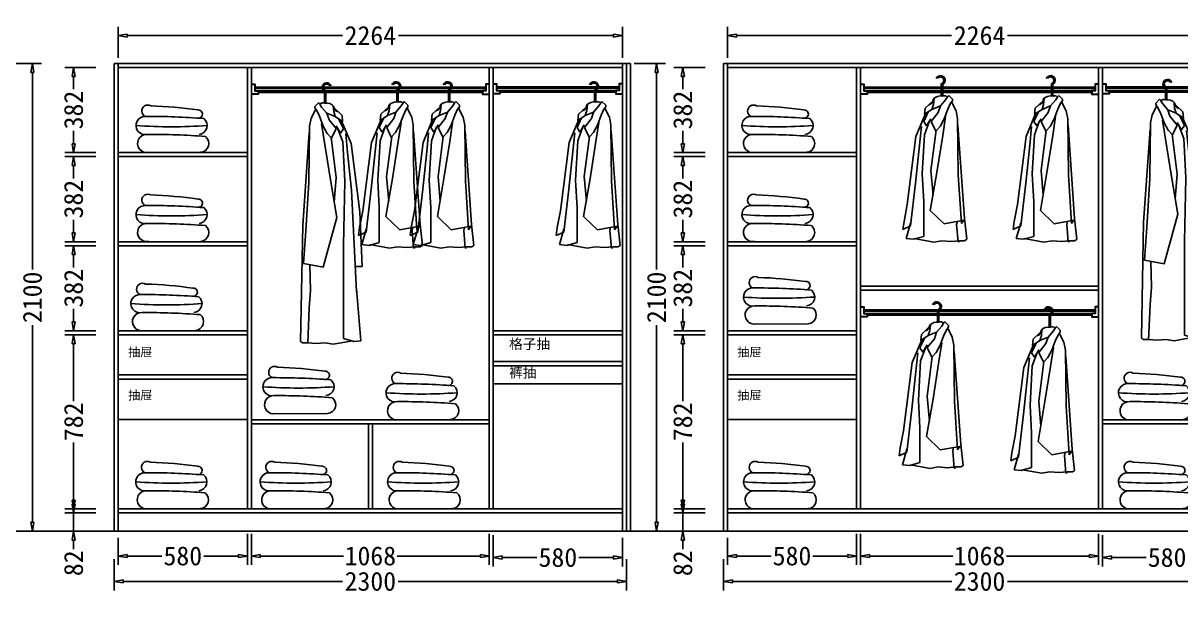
# Model space of a CAD drawing. Header units: millimetres. Extents: x 304407 to 361076, y -1262425 to -1203358.
# Drawn here: x 311775 to 316973, y -1232511 to -1229948 of the extents above; entities that cross this region are included whole.
import ezdxf

# ---------------------------------------------------------------- set-up
doc = ezdxf.new("R2010")
doc.units = ezdxf.units.MM
doc.header["$LTSCALE"] = 20
doc.layers.get('Defpoints').update_dxf_attribs({"color": 250})
for name, color, linetype in [('8', 8, 'Continuous'), ('LAYER10', 11, 'Continuous'), ('LAYER8', 11, 'Continuous'), ('图层3', 4, 'Continuous'), ('墙体', 40, 'Continuous')]:
    doc.layers.add(name, color=color, linetype=linetype)
doc.styles.get("Standard").update_dxf_attribs({"font": 'SimSun.ttf', "height": 85})
doc.styles.add('text', font='SimSun.ttf', dxfattribs={"height": 85})
doc.dimstyles.new('周文晶', dxfattribs={"dimtxt": 70, "dimasz": 40, "dimexe": 40, "dimexo": 30, "dimgap": 10, "dimtad": 0, "dimdec": 0, "dimtxsty": 'Standard', "dimblk": 'CLOSEDBLANK', "dimcen": 200, "dimclrd": 256, "dimclre": 256, "dimadec": 0, "dimazin": 0, "dimtfac": 1, "dimtdec": 0, "dimtmove": 0, "dimatfit": 3, "dimldrblk": 'CLOSEDBLANK', "dimfxl": 100, "dimfxlon": 1, "dimarcsym": 0})

# ---------------------------------------------------------------- blocks, each defined once
blk = doc.blocks.new('_ClosedBlank')
at = {"color": 0, "linetype": 'ByBlock', "lineweight": -2}
for p, q in [((-1, 0.17), (0, 0)), ((-1, 0.17), (-1, -0.17)), ((0, 0), (-1, -0.17))]:
    blk.add_line(p, q, dxfattribs=at)
blk = doc.blocks.new('*D1195')
at = {"lineweight": -2, "transparency": 16777216}
for p, q in [((314937, -1232259.5), (314937, -1232381)), ((315517, -1232241), (315517, -1232381)), ((314977, -1232341), (315132.9, -1232341)), ((315477, -1232341), (315321, -1232341))]:
    blk.add_line(p, q, dxfattribs=at)
at = {"layer": 'Defpoints', "color": 0, "transparency": 16777216}
for p in [(315517, -1232129.5), (314937, -1232229.5), (315517, -1232341)]:
    blk.add_point(p, dxfattribs=at)
at = {"lineweight": -2, "transparency": 16777216, "xscale": 40, "yscale": 40, "zscale": 40, "rotation": 180}
blk.add_blockref('_ClosedBlank', (314937, -1232341), dxfattribs=at)
at = {"lineweight": -2, "transparency": 16777216, "xscale": 40, "yscale": 40, "zscale": 40}
blk.add_blockref('_ClosedBlank', (315517, -1232341), dxfattribs=at)
at = {"color": 0, "transparency": 16777216, "insert": (315227, -1232341), "char_height": 85, "attachment_point": 5}
blk.add_mtext('580', dxfattribs=at)
blk = doc.blocks.new('*D1196')
at = {"lineweight": -2, "transparency": 16777216}
for p, q in [((315535, -1232241), (315535, -1232381)), ((316603, -1232241), (316603, -1232381)), ((315575, -1232341), (315948.5, -1232341)), ((316563, -1232341), (316189.5, -1232341))]:
    blk.add_line(p, q, dxfattribs=at)
at = {"layer": 'Defpoints', "color": 0, "transparency": 16777216}
for p in [(315535, -1230147.5), (316603, -1232129.5), (316603, -1232341)]:
    blk.add_point(p, dxfattribs=at)
at = {"lineweight": -2, "transparency": 16777216, "xscale": 40, "yscale": 40, "zscale": 40, "rotation": 180}
blk.add_blockref('_ClosedBlank', (315535, -1232341), dxfattribs=at)
at = {"lineweight": -2, "transparency": 16777216, "xscale": 40, "yscale": 40, "zscale": 40}
blk.add_blockref('_ClosedBlank', (316603, -1232341), dxfattribs=at)
at = {"color": 0, "transparency": 16777216, "insert": (316069, -1232341), "char_height": 85, "attachment_point": 5}
blk.add_mtext('1068', dxfattribs=at)
blk = doc.blocks.new('*D1197')
at = {"lineweight": -2, "transparency": 16777216}
for p, q in [((314937, -1230104.1), (314937, -1229964.1)), ((317201, -1230104.1), (317201, -1229964.1)), ((314977, -1230004.1), (315943.3, -1230004.1)), ((317161, -1230004.1), (316194.7, -1230004.1))]:
    blk.add_line(p, q, dxfattribs=at)
at = {"layer": 'Defpoints', "color": 0, "transparency": 16777216}
for p in [(317201, -1230004.1), (314937, -1230147.5), (317201, -1230147.5)]:
    blk.add_point(p, dxfattribs=at)
at = {"lineweight": -2, "transparency": 16777216, "xscale": 40, "yscale": 40, "zscale": 40, "rotation": 180}
blk.add_blockref('_ClosedBlank', (314937, -1230004.1), dxfattribs=at)
at = {"lineweight": -2, "transparency": 16777216, "xscale": 40, "yscale": 40, "zscale": 40}
blk.add_blockref('_ClosedBlank', (317201, -1230004.1), dxfattribs=at)
at = {"color": 0, "transparency": 16777216, "insert": (316069, -1230004.1), "char_height": 85, "attachment_point": 5}
blk.add_mtext('2264', dxfattribs=at)
blk = doc.blocks.new('*D1198')
at = {"lineweight": -2, "transparency": 16777216}
for p, q in [((314919, -1232355.1), (314919, -1232495.1)), ((317219, -1232355.1), (317219, -1232495.1)), ((314959, -1232455.1), (315944.2, -1232455.1)), ((317179, -1232455.1), (316193.7, -1232455.1))]:
    blk.add_line(p, q, dxfattribs=at)
at = {"layer": 'Defpoints', "color": 0, "transparency": 16777216}
for p in [(314919, -1232229.5), (317219, -1232229.5), (317219, -1232455.1)]:
    blk.add_point(p, dxfattribs=at)
at = {"lineweight": -2, "transparency": 16777216, "xscale": 40, "yscale": 40, "zscale": 40, "rotation": 180}
blk.add_blockref('_ClosedBlank', (314919, -1232455.1), dxfattribs=at)
at = {"lineweight": -2, "transparency": 16777216, "xscale": 40, "yscale": 40, "zscale": 40}
blk.add_blockref('_ClosedBlank', (317219, -1232455.1), dxfattribs=at)
at = {"color": 0, "transparency": 16777216, "insert": (316069, -1232455.1), "char_height": 85, "attachment_point": 5}
blk.add_mtext('2300', dxfattribs=at)
blk = doc.blocks.new('*D1199')
at = {"lineweight": -2, "transparency": 16777216}
for p, q in [((314736.7, -1232107.5), (314736.7, -1232067.5)), ((314836.7, -1232147.5), (314696.7, -1232147.5)), ((314736.7, -1232147.5), (314736.7, -1232229.5)), ((314836.7, -1232229.5), (314696.7, -1232229.5)), ((314736.7, -1232269.5), (314736.7, -1232309.5))]:
    blk.add_line(p, q, dxfattribs=at)
at = {"layer": 'Defpoints', "color": 0, "transparency": 16777216}
for p in [(314736.7, -1232147.5), (314937, -1232147.5), (314919, -1232229.5)]:
    blk.add_point(p, dxfattribs=at)
at = {"lineweight": -2, "transparency": 16777216, "xscale": 40, "yscale": 40, "zscale": 40}
for p, rotation in [((314736.7, -1232147.5), 270), ((314736.7, -1232229.5), 90)]:
    blk.add_blockref('_ClosedBlank', p, dxfattribs=dict(at, rotation=rotation))
at = {"color": 0, "transparency": 16777216, "insert": (314736.7, -1232373.5), "char_height": 85, "attachment_point": 5, "rotation": 90}
blk.add_mtext('82', dxfattribs=at)
blk = doc.blocks.new('*D1200')
at = {"lineweight": -2, "transparency": 16777216}
for p, q in [((314836.7, -1231347.5), (314696.7, -1231347.5)), ((314736.7, -1231387.5), (314736.7, -1231645.3)), ((314736.7, -1232089.5), (314736.7, -1231831.6)), ((314836.7, -1232129.5), (314696.7, -1232129.5))]:
    blk.add_line(p, q, dxfattribs=at)
at = {"layer": 'Defpoints', "color": 0, "transparency": 16777216}
for p in [(314736.7, -1231347.5), (314937, -1231347.5), (314937, -1232129.5)]:
    blk.add_point(p, dxfattribs=at)
at = {"lineweight": -2, "transparency": 16777216, "xscale": 40, "yscale": 40, "zscale": 40}
for p, rotation in [((314736.7, -1231347.5), 90), ((314736.7, -1232129.5), 270)]:
    blk.add_blockref('_ClosedBlank', p, dxfattribs=dict(at, rotation=rotation))
at = {"color": 0, "transparency": 16777216, "insert": (314736.7, -1231738.5), "char_height": 85, "attachment_point": 5, "rotation": 90}
blk.add_mtext('782', dxfattribs=at)
blk = doc.blocks.new('*D1201')
at = {"lineweight": -2, "transparency": 16777216}
for p, q in [((314836.7, -1230947.5), (314696.7, -1230947.5)), ((314736.7, -1230987.5), (314736.7, -1231045.1)), ((314736.7, -1231289.5), (314736.7, -1231231.8)), ((314836.7, -1231329.5), (314696.7, -1231329.5))]:
    blk.add_line(p, q, dxfattribs=at)
at = {"layer": 'Defpoints', "color": 0, "transparency": 16777216}
for p in [(314736.7, -1230947.5), (314937, -1230947.5), (314937, -1231329.5)]:
    blk.add_point(p, dxfattribs=at)
at = {"lineweight": -2, "transparency": 16777216, "xscale": 40, "yscale": 40, "zscale": 40}
for p, rotation in [((314736.7, -1230947.5), 90), ((314736.7, -1231329.5), 270)]:
    blk.add_blockref('_ClosedBlank', p, dxfattribs=dict(at, rotation=rotation))
at = {"color": 0, "transparency": 16777216, "insert": (314736.7, -1231138.5), "char_height": 85, "attachment_point": 5, "rotation": 90}
blk.add_mtext('382', dxfattribs=at)
blk = doc.blocks.new('*D1202')
at = {"lineweight": -2, "transparency": 16777216}
for p, q in [((314836.7, -1230547.5), (314696.7, -1230547.5)), ((314736.7, -1230587.5), (314736.7, -1230645.1)), ((314736.7, -1230889.5), (314736.7, -1230831.8)), ((314836.7, -1230929.5), (314696.7, -1230929.5))]:
    blk.add_line(p, q, dxfattribs=at)
at = {"layer": 'Defpoints', "color": 0, "transparency": 16777216}
for p in [(314736.7, -1230547.5), (314937, -1230547.5), (314937, -1230929.5)]:
    blk.add_point(p, dxfattribs=at)
at = {"lineweight": -2, "transparency": 16777216, "xscale": 40, "yscale": 40, "zscale": 40}
for p, rotation in [((314736.7, -1230547.5), 90), ((314736.7, -1230929.5), 270)]:
    blk.add_blockref('_ClosedBlank', p, dxfattribs=dict(at, rotation=rotation))
at = {"color": 0, "transparency": 16777216, "insert": (314736.7, -1230738.5), "char_height": 85, "attachment_point": 5, "rotation": 90}
blk.add_mtext('382', dxfattribs=at)
blk = doc.blocks.new('*D1203')
at = {"lineweight": -2, "transparency": 16777216}
for p, q in [((314836.7, -1230147.5), (314696.7, -1230147.5)), ((314736.7, -1230187.5), (314736.7, -1230245.1)), ((314736.7, -1230489.5), (314736.7, -1230431.8)), ((314836.7, -1230529.5), (314696.7, -1230529.5))]:
    blk.add_line(p, q, dxfattribs=at)
at = {"layer": 'Defpoints', "color": 0, "transparency": 16777216}
for p in [(314736.7, -1230147.5), (314937, -1230147.5), (314937, -1230529.5)]:
    blk.add_point(p, dxfattribs=at)
at = {"lineweight": -2, "transparency": 16777216, "xscale": 40, "yscale": 40, "zscale": 40}
for p, rotation in [((314736.7, -1230147.5), 90), ((314736.7, -1230529.5), 270)]:
    blk.add_blockref('_ClosedBlank', p, dxfattribs=dict(at, rotation=rotation))
at = {"color": 0, "transparency": 16777216, "insert": (314736.7, -1230338.5), "char_height": 85, "attachment_point": 5, "rotation": 90}
blk.add_mtext('382', dxfattribs=at)
blk = doc.blocks.new('*D1205')
at = {"lineweight": -2, "transparency": 16777216}
for p, q in [((316621, -1232247.7), (316621, -1232387.7)), ((317201, -1232259.5), (317201, -1232387.7)), ((316661, -1232347.7), (316816.9, -1232347.7)), ((317161, -1232347.7), (317005, -1232347.7))]:
    blk.add_line(p, q, dxfattribs=at)
at = {"layer": 'Defpoints', "color": 0, "transparency": 16777216}
for p in [(316621, -1232129.5), (317201, -1232229.5), (317201, -1232347.7)]:
    blk.add_point(p, dxfattribs=at)
at = {"lineweight": -2, "transparency": 16777216, "xscale": 40, "yscale": 40, "zscale": 40, "rotation": 180}
blk.add_blockref('_ClosedBlank', (316621, -1232347.7), dxfattribs=at)
at = {"lineweight": -2, "transparency": 16777216, "xscale": 40, "yscale": 40, "zscale": 40}
blk.add_blockref('_ClosedBlank', (317201, -1232347.7), dxfattribs=at)
at = {"color": 0, "transparency": 16777216, "insert": (316911, -1232347.7), "char_height": 85, "attachment_point": 5}
blk.add_mtext('580', dxfattribs=at)
blk = doc.blocks.new('*D1248')
at = {"lineweight": -2, "transparency": 16777216}
for p, q in [((312201.9, -1232259.5), (312201.9, -1232381)), ((312781.9, -1232241), (312781.9, -1232381)), ((312241.9, -1232341), (312397.8, -1232341)), ((312741.9, -1232341), (312585.9, -1232341))]:
    blk.add_line(p, q, dxfattribs=at)
at = {"layer": 'Defpoints', "color": 0, "transparency": 16777216}
for p in [(312781.9, -1232129.5), (312201.9, -1232229.5), (312781.9, -1232341)]:
    blk.add_point(p, dxfattribs=at)
at = {"lineweight": -2, "transparency": 16777216, "xscale": 40, "yscale": 40, "zscale": 40, "rotation": 180}
blk.add_blockref('_ClosedBlank', (312201.9, -1232341), dxfattribs=at)
at = {"lineweight": -2, "transparency": 16777216, "xscale": 40, "yscale": 40, "zscale": 40}
blk.add_blockref('_ClosedBlank', (312781.9, -1232341), dxfattribs=at)
at = {"color": 0, "transparency": 16777216, "insert": (312491.9, -1232341), "char_height": 85, "attachment_point": 5}
blk.add_mtext('580', dxfattribs=at)
blk = doc.blocks.new('*D1249')
at = {"lineweight": -2, "transparency": 16777216}
for p, q in [((312799.9, -1232241), (312799.9, -1232381)), ((313867.9, -1232241), (313867.9, -1232381)), ((312839.9, -1232341), (313213.4, -1232341)), ((313827.9, -1232341), (313454.4, -1232341))]:
    blk.add_line(p, q, dxfattribs=at)
at = {"layer": 'Defpoints', "color": 0, "transparency": 16777216}
for p in [(312799.9, -1230147.5), (313867.9, -1232129.5), (313867.9, -1232341)]:
    blk.add_point(p, dxfattribs=at)
at = {"lineweight": -2, "transparency": 16777216, "xscale": 40, "yscale": 40, "zscale": 40, "rotation": 180}
blk.add_blockref('_ClosedBlank', (312799.9, -1232341), dxfattribs=at)
at = {"lineweight": -2, "transparency": 16777216, "xscale": 40, "yscale": 40, "zscale": 40}
blk.add_blockref('_ClosedBlank', (313867.9, -1232341), dxfattribs=at)
at = {"color": 0, "transparency": 16777216, "insert": (313333.9, -1232341), "char_height": 85, "attachment_point": 5}
blk.add_mtext('1068', dxfattribs=at)
blk = doc.blocks.new('*D1250')
at = {"lineweight": -2, "transparency": 16777216}
for p, q in [((312201.9, -1230104.1), (312201.9, -1229964.1)), ((314465.9, -1230104.1), (314465.9, -1229964.1)), ((312241.9, -1230004.1), (313208.2, -1230004.1)), ((314425.9, -1230004.1), (313459.6, -1230004.1))]:
    blk.add_line(p, q, dxfattribs=at)
at = {"layer": 'Defpoints', "color": 0, "transparency": 16777216}
for p in [(314465.9, -1230004.1), (312201.9, -1230147.5), (314465.9, -1230147.5)]:
    blk.add_point(p, dxfattribs=at)
at = {"lineweight": -2, "transparency": 16777216, "xscale": 40, "yscale": 40, "zscale": 40, "rotation": 180}
blk.add_blockref('_ClosedBlank', (312201.9, -1230004.1), dxfattribs=at)
at = {"lineweight": -2, "transparency": 16777216, "xscale": 40, "yscale": 40, "zscale": 40}
blk.add_blockref('_ClosedBlank', (314465.9, -1230004.1), dxfattribs=at)
at = {"color": 0, "transparency": 16777216, "insert": (313333.9, -1230004.1), "char_height": 85, "attachment_point": 5}
blk.add_mtext('2264', dxfattribs=at)
blk = doc.blocks.new('*D1251')
at = {"lineweight": -2, "transparency": 16777216}
for p, q in [((312183.9, -1232355.1), (312183.9, -1232495.1)), ((314483.9, -1232355.1), (314483.9, -1232495.1)), ((312223.9, -1232455.1), (313209.1, -1232455.1)), ((314443.9, -1232455.1), (313458.6, -1232455.1))]:
    blk.add_line(p, q, dxfattribs=at)
at = {"layer": 'Defpoints', "color": 0, "transparency": 16777216}
for p in [(312183.9, -1232229.5), (314483.9, -1232229.5), (314483.9, -1232455.1)]:
    blk.add_point(p, dxfattribs=at)
at = {"lineweight": -2, "transparency": 16777216, "xscale": 40, "yscale": 40, "zscale": 40, "rotation": 180}
blk.add_blockref('_ClosedBlank', (312183.9, -1232455.1), dxfattribs=at)
at = {"lineweight": -2, "transparency": 16777216, "xscale": 40, "yscale": 40, "zscale": 40}
blk.add_blockref('_ClosedBlank', (314483.9, -1232455.1), dxfattribs=at)
at = {"color": 0, "transparency": 16777216, "insert": (313333.9, -1232455.1), "char_height": 85, "attachment_point": 5}
blk.add_mtext('2300', dxfattribs=at)
blk = doc.blocks.new('*D1252')
at = {"lineweight": -2, "transparency": 16777216}
for p, q in [((312001.6, -1232107.5), (312001.6, -1232067.5)), ((312101.6, -1232147.5), (311961.6, -1232147.5)), ((312001.6, -1232147.5), (312001.6, -1232229.5)), ((312101.6, -1232229.5), (311961.6, -1232229.5)), ((312001.6, -1232269.5), (312001.6, -1232309.5))]:
    blk.add_line(p, q, dxfattribs=at)
at = {"layer": 'Defpoints', "color": 0, "transparency": 16777216}
for p in [(312001.6, -1232147.5), (312201.9, -1232147.5), (312183.9, -1232229.5)]:
    blk.add_point(p, dxfattribs=at)
at = {"lineweight": -2, "transparency": 16777216, "xscale": 40, "yscale": 40, "zscale": 40}
for p, rotation in [((312001.6, -1232147.5), 270), ((312001.6, -1232229.5), 90)]:
    blk.add_blockref('_ClosedBlank', p, dxfattribs=dict(at, rotation=rotation))
at = {"color": 0, "transparency": 16777216, "insert": (312001.6, -1232373.5), "char_height": 85, "attachment_point": 5, "rotation": 90}
blk.add_mtext('82', dxfattribs=at)
blk = doc.blocks.new('*D1253')
at = {"lineweight": -2, "transparency": 16777216}
for p, q in [((312101.6, -1231347.5), (311961.6, -1231347.5)), ((312001.6, -1231387.5), (312001.6, -1231645.3)), ((312001.6, -1232089.5), (312001.6, -1231831.6)), ((312101.6, -1232129.5), (311961.6, -1232129.5))]:
    blk.add_line(p, q, dxfattribs=at)
at = {"layer": 'Defpoints', "color": 0, "transparency": 16777216}
for p in [(312001.6, -1231347.5), (312201.9, -1231347.5), (312201.9, -1232129.5)]:
    blk.add_point(p, dxfattribs=at)
at = {"lineweight": -2, "transparency": 16777216, "xscale": 40, "yscale": 40, "zscale": 40}
for p, rotation in [((312001.6, -1231347.5), 90), ((312001.6, -1232129.5), 270)]:
    blk.add_blockref('_ClosedBlank', p, dxfattribs=dict(at, rotation=rotation))
at = {"color": 0, "transparency": 16777216, "insert": (312001.6, -1231738.5), "char_height": 85, "attachment_point": 5, "rotation": 90}
blk.add_mtext('782', dxfattribs=at)
blk = doc.blocks.new('*D1254')
at = {"lineweight": -2, "transparency": 16777216}
for p, q in [((312101.6, -1230947.5), (311961.6, -1230947.5)), ((312001.6, -1230987.5), (312001.6, -1231045.1)), ((312001.6, -1231289.5), (312001.6, -1231231.8)), ((312101.6, -1231329.5), (311961.6, -1231329.5))]:
    blk.add_line(p, q, dxfattribs=at)
at = {"layer": 'Defpoints', "color": 0, "transparency": 16777216}
for p in [(312001.6, -1230947.5), (312201.9, -1230947.5), (312201.9, -1231329.5)]:
    blk.add_point(p, dxfattribs=at)
at = {"lineweight": -2, "transparency": 16777216, "xscale": 40, "yscale": 40, "zscale": 40}
for p, rotation in [((312001.6, -1230947.5), 90), ((312001.6, -1231329.5), 270)]:
    blk.add_blockref('_ClosedBlank', p, dxfattribs=dict(at, rotation=rotation))
at = {"color": 0, "transparency": 16777216, "insert": (312001.6, -1231138.5), "char_height": 85, "attachment_point": 5, "rotation": 90}
blk.add_mtext('382', dxfattribs=at)
blk = doc.blocks.new('*D1255')
at = {"lineweight": -2, "transparency": 16777216}
for p, q in [((312101.6, -1230547.5), (311961.6, -1230547.5)), ((312001.6, -1230587.5), (312001.6, -1230645.1)), ((312001.6, -1230889.5), (312001.6, -1230831.8)), ((312101.6, -1230929.5), (311961.6, -1230929.5))]:
    blk.add_line(p, q, dxfattribs=at)
at = {"layer": 'Defpoints', "color": 0, "transparency": 16777216}
for p in [(312001.6, -1230547.5), (312201.9, -1230547.5), (312201.9, -1230929.5)]:
    blk.add_point(p, dxfattribs=at)
at = {"lineweight": -2, "transparency": 16777216, "xscale": 40, "yscale": 40, "zscale": 40}
for p, rotation in [((312001.6, -1230547.5), 90), ((312001.6, -1230929.5), 270)]:
    blk.add_blockref('_ClosedBlank', p, dxfattribs=dict(at, rotation=rotation))
at = {"color": 0, "transparency": 16777216, "insert": (312001.6, -1230738.5), "char_height": 85, "attachment_point": 5, "rotation": 90}
blk.add_mtext('382', dxfattribs=at)
blk = doc.blocks.new('*D1256')
at = {"lineweight": -2, "transparency": 16777216}
for p, q in [((312101.6, -1230147.5), (311961.6, -1230147.5)), ((312001.6, -1230187.5), (312001.6, -1230245.1)), ((312001.6, -1230489.5), (312001.6, -1230431.8)), ((312101.6, -1230529.5), (311961.6, -1230529.5))]:
    blk.add_line(p, q, dxfattribs=at)
at = {"layer": 'Defpoints', "color": 0, "transparency": 16777216}
for p in [(312001.6, -1230147.5), (312201.9, -1230147.5), (312201.9, -1230529.5)]:
    blk.add_point(p, dxfattribs=at)
at = {"lineweight": -2, "transparency": 16777216, "xscale": 40, "yscale": 40, "zscale": 40}
for p, rotation in [((312001.6, -1230147.5), 90), ((312001.6, -1230529.5), 270)]:
    blk.add_blockref('_ClosedBlank', p, dxfattribs=dict(at, rotation=rotation))
at = {"color": 0, "transparency": 16777216, "insert": (312001.6, -1230338.5), "char_height": 85, "attachment_point": 5, "rotation": 90}
blk.add_mtext('382', dxfattribs=at)
blk = doc.blocks.new('*D1257')
at = {"lineweight": -2, "transparency": 16777216}
for p, q in [((314518.7, -1230129.5), (314658.7, -1230129.5)), ((314618.7, -1230169.5), (314618.7, -1231054.7)), ((314618.7, -1232189.5), (314618.7, -1231304.2)), ((314518.7, -1232229.5), (314658.7, -1232229.5))]:
    blk.add_line(p, q, dxfattribs=at)
at = {"layer": 'Defpoints', "color": 0, "transparency": 16777216}
for p in [(314483.9, -1230129.5), (314618.7, -1230129.5), (314483.9, -1232229.5)]:
    blk.add_point(p, dxfattribs=at)
at = {"lineweight": -2, "transparency": 16777216, "xscale": 40, "yscale": 40, "zscale": 40}
for p, rotation in [((314618.7, -1230129.5), 90), ((314618.7, -1232229.5), 270)]:
    blk.add_blockref('_ClosedBlank', p, dxfattribs=dict(at, rotation=rotation))
at = {"color": 0, "transparency": 16777216, "insert": (314618.7, -1231179.5), "char_height": 85, "attachment_point": 5, "rotation": 90}
blk.add_mtext('2100', dxfattribs=at)
blk = doc.blocks.new('*D1258')
at = {"lineweight": -2, "transparency": 16777216}
for p, q in [((313885.9, -1232247.7), (313885.9, -1232387.7)), ((314465.9, -1232259.5), (314465.9, -1232387.7)), ((313925.9, -1232347.7), (314081.8, -1232347.7)), ((314425.9, -1232347.7), (314269.9, -1232347.7))]:
    blk.add_line(p, q, dxfattribs=at)
at = {"layer": 'Defpoints', "color": 0, "transparency": 16777216}
for p in [(313885.9, -1232129.5), (314465.9, -1232229.5), (314465.9, -1232347.7)]:
    blk.add_point(p, dxfattribs=at)
at = {"lineweight": -2, "transparency": 16777216, "xscale": 40, "yscale": 40, "zscale": 40, "rotation": 180}
blk.add_blockref('_ClosedBlank', (313885.9, -1232347.7), dxfattribs=at)
at = {"lineweight": -2, "transparency": 16777216, "xscale": 40, "yscale": 40, "zscale": 40}
blk.add_blockref('_ClosedBlank', (314465.9, -1232347.7), dxfattribs=at)
at = {"color": 0, "transparency": 16777216, "insert": (314175.9, -1232347.7), "char_height": 85, "attachment_point": 5}
blk.add_mtext('580', dxfattribs=at)
blk = doc.blocks.new('*D1359')
at = {"lineweight": -2, "transparency": 16777216}
for p, q in [((311738, -1230129.5), (311856.9, -1230129.5)), ((311816.9, -1230169.5), (311816.9, -1231054.7)), ((311816.9, -1232189.5), (311816.9, -1231304.2)), ((311756, -1232229.5), (311856.9, -1232229.5))]:
    blk.add_line(p, q, dxfattribs=at)
at = {"layer": 'Defpoints', "color": 0, "transparency": 16777216}
for p in [(311708, -1230129.5), (311816.9, -1230129.5), (311726, -1232229.5)]:
    blk.add_point(p, dxfattribs=at)
at = {"lineweight": -2, "transparency": 16777216, "xscale": 40, "yscale": 40, "zscale": 40}
for p, rotation in [((311816.9, -1230129.5), 90), ((311816.9, -1232229.5), 270)]:
    blk.add_blockref('_ClosedBlank', p, dxfattribs=dict(at, rotation=rotation))
at = {"color": 0, "transparency": 16777216, "insert": (311816.9, -1231179.5), "char_height": 85, "attachment_point": 5, "rotation": 90}
blk.add_mtext('2100', dxfattribs=at)
blk = doc.blocks.new('A$C1C5764E0')
at = {"layer": '8'}
for p, q in [((172.3, 708.4), (172.3, 657.4)), ((178.3, 708.4), (178.3, 657.4)), ((135.3, 635.3), (99.9, 601.9)), ((137.4, 618.5), (140.1, 644.9)), ((167.9, 611.6), (191.5, 639.3)), ((191.5, 639.3), (201.2, 654.6)), ((201.2, 654.6), (205.3, 658.7)), ((213.6, 624.1), (201.2, 597.8)), ((205.3, 658.7), (222, 642.1)), ((222, 635.2), (213.6, 624.1)), ((217.8, 629.6), (238.6, 589.4)), ((222, 642.1), (222, 635.2)), ((103, 580.9), (58.4, 475.1)), ((113.7, 585.2), (93.2, 541.7)), ((99.9, 601.9), (97.1, 574.2)), ((97.1, 574.2), (130.4, 596.4)), ((126.3, 542.3), (158.2, 582.5)), ((130.4, 596.4), (137.4, 618.5)), ((130.4, 596.4), (167.9, 611.6)), ((158.2, 582.5), (167.9, 611.6)), ((201.2, 597.8), (184.5, 553.4)), ((238.6, 589.4), (245.5, 553.4)), ((93.2, 541.7), (106.3, 522.1)), ((96.5, 482.8), (119.4, 544.9)), ((106.3, 522.1), (125.9, 554.7)), ((147.1, 499.3), (126.3, 542.3)), ((166.5, 520.1), (147.1, 499.3)), ((184.5, 553.4), (166.5, 520.1)), ((178.3, 479.5), (191.3, 564.6)), ((245.5, 553.4), (248.3, 302.5)), ((276.4, 106.8), (247, 525.3)), ((58.4, 475.1), (19.5, 168.8)), ((75, 435), (83.4, 518.8)), ((86.6, 306.3), (96.5, 482.8)), ((148.8, 502.4), (125.9, 322.6)), ((152.1, 312.8), (178.3, 479.5)), ((57, 265.8), (75, 435)), ((122.6, 142.8), (152.1, 312.8)), ((125.9, 322.6), (135.7, 211.4)), ((34.3, 73.1), (57, 265.8)), ((93.2, 180.9), (86.6, 306.3)), ((248.3, 302.5), (262.2, 83.5)), ((19.5, 168.8), (4.8, 92.7)), ((93.2, 26.2), (93.2, 180.9)), ((184.8, 82.8), (122.6, 142.8)), ((286.7, 13.1), (276.4, 106.8)), ((4.8, 92.7), (0, 56.7)), ((0, 56.7), (34.3, 73.1)), ((34.3, 86.2), (14.7, 16.3)), ((273.1, 99.1), (184.8, 82.8)), ((244.2, 93.8), (240.9, 79.6)), ((240.9, 79.6), (247.4, 1.1)), ((262.2, 83.5), (273.1, 99.1)), ((14.7, 16.3), (47.4, 13.1)), ((47.4, 13.1), (93.2, 26.2)), ((50.7, 16.3), (139, 0)), ((139, 0), (175, 6.5)), ((175, 6.5), (217.5, 3.3)), ((217.5, 3.3), (253.5, 6.5)), ((247.4, 1.1), (254, 3.3)), ((253.5, 6.5), (276.9, 6.5)), ((276.9, 6.5), (286.7, 13.1))]:
    blk.add_line(p, q, dxfattribs=at)
for centre, radius, start, end in [((168.9, 727.1), 20.9, 296.6338, 159.5285), ((168.9, 727.1), 14.9, 296.6338, 150.6175), ((175.9, 709.9), 3.91, 94.6712, 201.9626), ((110.9, 641.2), 25.1, 286.2636, 2.0248), ((168.9, 613.1), 43.9, 77.6993, 138.5966), ((186.2, 639.8), 18, 42.48, 116.3392)]:
    blk.add_arc(centre, radius, start, end, dxfattribs=at)
blk = doc.blocks.new('A$C4F477F88')
at = {"layer": 'LAYER10'}
blk.add_blockref('A$C1C5764E0', (0, 0), dxfattribs=at)
blk = doc.blocks.new('A$C5E603B19')
at = {"layer": 'LAYER8'}
blk.add_blockref('A$C4F477F88', (0, 0), dxfattribs=at)
blk = doc.blocks.new('A$C1B0A679D')
at = {"layer": '图层3'}
blk.add_blockref('A$C5E603B19', (0, 0), dxfattribs=at)
blk = doc.blocks.new('A$C52EB379C')
at = {"layer": '8'}
for p, q in [((163.3, 1134.6), (163.3, 1083.5)), ((169.3, 1134.6), (169.3, 1083.5)), ((126.4, 1061.5), (91, 1028.1)), ((121.5, 1022.5), (128.4, 1044.7)), ((128.4, 1044.7), (131.2, 1071)), ((159, 1037.8), (182.5, 1065.5)), ((182.5, 1065.5), (192.3, 1080.7)), ((192.3, 1080.7), (196.4, 1084.9)), ((204.7, 1050.2), (192.3, 1023.9)), ((196.4, 1084.9), (213.1, 1068.3)), ((213.1, 1061.3), (204.7, 1050.2)), ((208.9, 1055.8), (229.7, 1015.6)), ((213.1, 1068.3), (213.1, 1061.3)), ((94.1, 1007.1), (49.5, 901.3)), ((104.8, 1011.4), (84.3, 967.8)), ((91, 1028.1), (88.2, 1000.3)), ((88.2, 1000.3), (121.5, 1022.5)), ((117.4, 968.5), (149.3, 1008.7)), ((121.5, 1022.5), (159, 1037.8)), ((149.3, 1008.7), (159, 1037.8)), ((169.3, 905.7), (182.4, 990.7)), ((192.3, 1023.9), (175.6, 979.5)), ((229.7, 1015.6), (236.6, 979.5)), ((66.1, 861.1), (74.5, 944.9)), ((84.3, 967.8), (97.4, 948.2)), ((87.6, 909), (110.5, 971.1)), ((97.4, 948.2), (117, 980.9)), ((138.2, 925.5), (117.4, 968.5)), ((157.6, 946.3), (138.2, 925.5)), ((175.6, 979.5), (157.6, 946.3)), ((236.6, 979.5), (239.4, 728.7)), ((267.5, 533), (238.1, 951.5)), ((49.5, 901.3), (10.6, 595)), ((77.7, 732.4), (87.6, 909)), ((139.9, 928.6), (117, 748.8)), ((143.2, 738.9), (169.3, 905.7)), ((48.1, 692), (66.1, 861.1)), ((84.3, 444.7), (77.7, 732.4)), ((113.7, 568.9), (143.2, 738.9)), ((117, 748.8), (126.8, 637.6)), ((239.4, 728.7), (253.3, 509.7)), ((25.4, 235.4), (48.1, 692)), ((10.6, 595), (0, 349)), ((175.9, 346.6), (113.7, 568.9)), ((277.8, 13.1), (267.5, 533)), ((253.3, 509.7), (264.2, 362.9)), ((84.3, 26.2), (84.3, 444.7)), ((0, 349), (31, 349)), ((264.2, 362.9), (175.9, 346.6)), ((235.3, 357.6), (232, 242)), ((25.4, 248.5), (5.8, 16.3)), ((232, 242), (238.5, 163.5)), ((238.5, 163.5), (245.1, 3.3)), ((5.8, 16.3), (38.5, 13.1)), ((38.5, 13.1), (84.3, 26.2)), ((41.7, 16.3), (130.1, 0)), ((130.1, 0), (166.1, 6.5)), ((166.1, 6.5), (208.6, 3.3)), ((208.6, 3.3), (244.6, 6.5)), ((244.6, 6.5), (268, 6.5)), ((268, 6.5), (277.8, 13.1))]:
    blk.add_line(p, q, dxfattribs=at)
for centre, radius, start, end in [((160, 1153.2), 20.9, 296.6338, 159.5285), ((160, 1153.2), 14.9, 296.6338, 150.6175), ((167, 1136), 3.91, 94.6712, 201.9626), ((102, 1067.4), 25.1, 286.2636, 2.0248), ((160, 1039.2), 43.9, 77.6993, 138.5966), ((177.3, 1066), 18, 42.48, 116.3392)]:
    blk.add_arc(centre, radius, start, end, dxfattribs=at)
blk = doc.blocks.new('A$C05785CA5')
at = {"layer": 'LAYER10'}
blk.add_blockref('A$C52EB379C', (0, 0), dxfattribs=at)
blk = doc.blocks.new('A$C100967EE')
at = {"layer": 'LAYER10'}
blk.add_blockref('A$C05785CA5', (0, 0), dxfattribs=at)
blk = doc.blocks.new('A$C65D30603')
at = {"layer": 'LAYER8'}
blk.add_blockref('A$C100967EE', (0, 0), dxfattribs=at)
blk = doc.blocks.new('A$C50CE712E')
at = {"layer": '图层3'}
blk.add_blockref('A$C65D30603', (0, 0), dxfattribs=at)
blk = doc.blocks.new('A$C11F00F61')
at = {"color": 8}
blk.add_line((48.2, 0), (290.3, 1.2), dxfattribs=at)
at = {"layer": '墙体', "color": 8}
for centre, radius, start, end in [((52.6, 186.6), 26.7, 59.8021, 244.0801), ((9.8, -1698.7), 1909.1, 81.8981, 88.3112), ((41, 121.6), 41, 86.0834, 284.0988), ((53.8, -3125.6), 3288.1, 85.6244, 90.1755), ((280.3, 173), 18.4, 260.1551, 94.4157), ((159.2, 2329.1), 2213.2, 265.8756, 274.159), ((279.7, 121.7), 40, 274.9406, 51.3165), ((48.2, 41), 41, 86.0834, 284.0988), ((61, -3206.2), 3288.1, 85.6244, 90.1755), ((286.9, 41.1), 40, 274.9406, 51.3165)]:
    blk.add_arc(centre, radius, start, end, dxfattribs=at)

msp = doc.modelspace()

# ---------------------------------------------------------------- linework, layer by layer
for p, q in [((312183.9, -1232229.5), (312183.9, -1230129.5)), ((312183.9, -1230129.5), (314483.9, -1230129.5)), ((312201.9, -1232229.5), (312201.9, -1230129.5)), ((312201.9, -1230147.5), (314465.9, -1230147.5)), ((312781.9, -1232129.5), (312781.9, -1230147.5)), ((312799.9, -1232129.5), (312799.9, -1230147.5)), ((313867.9, -1230147.5), (313867.9, -1232129.5)), ((313885.9, -1230147.5), (313885.9, -1232129.5)), ((314465.9, -1230129.5), (314465.9, -1232229.5)), ((314483.9, -1230129.5), (314483.9, -1232229.5)), ((314501.9, -1230129.5), (314483.9, -1230129.5)), ((314501.9, -1232229.5), (314501.9, -1230129.5)), ((314919, -1232229.5), (314919, -1230129.5)), ((314919, -1230129.5), (317219, -1230129.5)), ((314937, -1232229.5), (314937, -1230129.5)), ((314937, -1230147.5), (317201, -1230147.5)), ((315517, -1232129.5), (315517, -1230147.5)), ((315535, -1232129.5), (315535, -1230147.5)), ((316603, -1230147.5), (316603, -1232129.5)), ((316621, -1230147.5), (316621, -1232129.5)), ((312201.9, -1230529.5), (312781.9, -1230529.5)), ((312201.9, -1230547.5), (312781.9, -1230547.5)), ((314937, -1230529.5), (315517, -1230529.5)), ((314937, -1230547.5), (315517, -1230547.5)), ((312201.9, -1230929.5), (312781.9, -1230929.5)), ((314937, -1230929.5), (315517, -1230929.5)), ((312201.9, -1230947.5), (312781.9, -1230947.5)), ((314937, -1230947.5), (315517, -1230947.5)), ((316603, -1231129.5), (315535, -1231129.5)), ((316603, -1231147.5), (315535, -1231147.5)), ((312201.9, -1231329.5), (312781.9, -1231329.5)), ((312201.9, -1231347.5), (312781.9, -1231347.5)), ((314465.9, -1231329.5), (313885.9, -1231329.5)), ((314465.9, -1231347.5), (313885.9, -1231347.5)), ((314937, -1231329.5), (315517, -1231329.5)), ((314937, -1231347.5), (315517, -1231347.5)), ((314465.9, -1231467.5), (313885.9, -1231467.5)), ((314465.9, -1231487.5), (313885.9, -1231487.5)), ((312201.9, -1231527.5), (312781.9, -1231527.5)), ((312201.9, -1231547.5), (312781.9, -1231547.5)), ((314937, -1231527.5), (315517, -1231527.5)), ((314937, -1231547.5), (315517, -1231547.5)), ((314465.9, -1231567.5), (313885.9, -1231567.5)), ((312201.9, -1231727.5), (312781.9, -1231727.5)), ((312799.9, -1231729.5), (313867.9, -1231729.5)), ((312799.9, -1231747.5), (313867.9, -1231747.5)), ((313324.9, -1231747.5), (313324.9, -1232129.5)), ((313342.9, -1231747.5), (313342.9, -1232129.5)), ((314937, -1231727.5), (315517, -1231727.5)), ((316621, -1231729.5), (317201, -1231729.5)), ((316621, -1231747.5), (317201, -1231747.5)), ((312201.9, -1232129.5), (314465.9, -1232129.5)), ((314937, -1232129.5), (317201, -1232129.5)), ((312201.9, -1232147.5), (314465.9, -1232147.5)), ((314937, -1232147.5), (317201, -1232147.5)), ((312183.9, -1232229.5), (314483.9, -1232229.5)), ((314483.9, -1232229.5), (314501.9, -1232229.5)), ((314919, -1232229.5), (317219, -1232229.5))]:
    msp.add_line(p, q)
at = {"color": 8}
msp.add_line((361075.9, -1232229.5), (304407.4, -1232229.5), dxfattribs=at)
msp.add_line((361075.9, -1232229.5), (304407.4, -1232229.5), dxfattribs=at)
at = {"lineweight": 30}
for points in [[(312799.9, -1230221.8), (312814.9, -1230221.8), (312814.9, -1230251.8), (312829.9, -1230251.8), (312829.9, -1230266.8), (312799.9, -1230266.8)], [(313852.9, -1230236.8), (312814.9, -1230236.8)], [(313852.9, -1230241.3), (312814.9, -1230241.3)], [(313837.9, -1230253.8), (312829.9, -1230253.8)], [(313837.9, -1230259.3), (312829.9, -1230259.3)], [(313867.9, -1230221.8), (313852.9, -1230221.8), (313852.9, -1230251.8), (313837.9, -1230251.8), (313837.9, -1230266.8), (313867.9, -1230266.8)], [(313885.9, -1230220.1), (313900.9, -1230220.1), (313900.9, -1230250.1), (313915.9, -1230250.1), (313915.9, -1230265.1), (313885.9, -1230265.1)], [(314450.9, -1230235.1), (313900.9, -1230235.1)], [(314450.9, -1230239.7), (313900.9, -1230239.7)], [(314435.9, -1230252.2), (313915.9, -1230252.2)], [(314435.9, -1230257.6), (313915.9, -1230257.6)], [(314465.9, -1230220.1), (314450.9, -1230220.1), (314450.9, -1230250.1), (314435.9, -1230250.1), (314435.9, -1230265.1), (314465.9, -1230265.1)], [(315535, -1230221.8), (315550, -1230221.8), (315550, -1230251.8), (315565, -1230251.8), (315565, -1230266.8), (315535, -1230266.8)], [(316588, -1230236.8), (315550, -1230236.8)], [(316588, -1230241.3), (315550, -1230241.3)], [(316573, -1230253.8), (315565, -1230253.8)], [(316573, -1230259.3), (315565, -1230259.3)], [(316603, -1230221.8), (316588, -1230221.8), (316588, -1230251.8), (316573, -1230251.8), (316573, -1230266.8), (316603, -1230266.8)], [(316621, -1230220.1), (316636, -1230220.1), (316636, -1230250.1), (316651, -1230250.1), (316651, -1230265.1), (316621, -1230265.1)], [(317186, -1230235.1), (316636, -1230235.1)], [(317186, -1230239.7), (316636, -1230239.7)], [(317171, -1230252.2), (316651, -1230252.2)], [(317171, -1230257.6), (316651, -1230257.6)], [(315535, -1231221.8), (315550, -1231221.8), (315550, -1231251.8), (315565, -1231251.8), (315565, -1231266.8), (315535, -1231266.8)], [(316588, -1231236.8), (315550, -1231236.8)], [(316588, -1231241.3), (315550, -1231241.3)], [(316603, -1231221.8), (316588, -1231221.8), (316588, -1231251.8), (316573, -1231251.8), (316573, -1231266.8), (316603, -1231266.8)], [(316573, -1231253.8), (315565, -1231253.8)], [(316573, -1231259.3), (315565, -1231259.3)]]:
    msp.add_lwpolyline(points, dxfattribs=at)

# ---------------------------------------------------------------- block references
for name, p in [('A$C1B0A679D', (315725, -1230931.9)), ('A$C1B0A679D', (316219.2, -1230931.9)), ('A$C1B0A679D', (313280.8, -1230959.2)), ('A$C1B0A679D', (313512, -1230959.2)), ('A$C1B0A679D', (314168.5, -1230959.2)), ('A$C11F00F61', (312281.6, -1230529.5)), ('A$C11F00F61', (315001.8, -1230529.5)), ('A$C11F00F61', (312281.6, -1230929.5)), ('A$C11F00F61', (315001.8, -1230929.5)), ('A$C11F00F61', (315009.2, -1231299.8)), ('A$C11F00F61', (312258.4, -1231329.5)), ('A$C1B0A679D', (315708, -1231947.6)), ('A$C1B0A679D', (316209, -1231969.7)), ('A$C11F00F61', (312851.5, -1231702.6)), ('A$C11F00F61', (313404.1, -1231729.5)), ('A$C11F00F61', (316692.3, -1231729.5)), ('A$C11F00F61', (312280.2, -1232129.5)), ('A$C11F00F61', (312838.6, -1232129.5)), ('A$C11F00F61', (313410.8, -1232129.5)), ('A$C11F00F61', (315009.2, -1232129.5)), ('A$C11F00F61', (316692.3, -1232129.5))]:
    msp.add_blockref(name, p)
at = {"xscale": -1}
for p in [(317073.2, -1231375.2), (313297.6, -1231390.4)]:
    msp.add_blockref('A$C50CE712E', p, dxfattribs=at)

# ---------------------------------------------------------------- texts
at = {"attachment_point": 1, "style": 'text'}
for s, insert, char_height, width in [('抽屉', (312246.2, -1231405.1), 40, 305.609), ('格子抽', (313956.7, -1231366.2), 45, 293.784), ('抽屉', (314981.3, -1231405.1), 40, 305.609), ('裤抽', (313956.7, -1231494.6), 45, 293.784), ('抽屉', (312246.2, -1231598.5), 40, 305.609), ('抽屉', (314981.3, -1231598.5), 40, 305.609)]:
    msp.add_mtext(s, dxfattribs=dict(at, insert=insert, char_height=char_height, width=width))

# ---------------------------------------------------------------- dimensions: what is measured, and where the dimension line sits
for base, p1, p2, picture, middle in [((314465.9, -1230004.1), (312201.9, -1230147.5), (314465.9, -1230147.5), '*D1250', (313333.9, -1230004.1)), ((317201, -1230004.1), (314937, -1230147.5), (317201, -1230147.5), '*D1197', (316069, -1230004.1)), ((313867.9, -1232341), (312799.9, -1230147.5), (313867.9, -1232129.5), '*D1249', (313333.9, -1232341)), ((316603, -1232341), (315535, -1230147.5), (316603, -1232129.5), '*D1196', (316069, -1232341)), ((312781.9, -1232341), (312201.9, -1232229.5), (312781.9, -1232129.5), '*D1248', (312491.9, -1232341)), ((314465.9, -1232347.7), (313885.9, -1232129.5), (314465.9, -1232229.5), '*D1258', (314175.9, -1232347.7)), ((315517, -1232341), (314937, -1232229.5), (315517, -1232129.5), '*D1195', (315227, -1232341)), ((317201, -1232347.7), (316621, -1232129.5), (317201, -1232229.5), '*D1205', (316911, -1232347.7)), ((314483.9, -1232455.1), (312183.9, -1232229.5), (314483.9, -1232229.5), '*D1251', (313333.9, -1232455.1)), ((317219, -1232455.1), (314919, -1232229.5), (317219, -1232229.5), '*D1198', (316069, -1232455.1))]:
    dim = msp.add_linear_dim(base=base, p1=p1, p2=p2, dimstyle='周文晶')
    dim.commit()
    dim.dimension.update_dxf_attribs({"geometry": picture, "text_midpoint": middle})
for base, p1, p2, angle, picture, middle in [((311816.9, -1230129.5), (311726, -1232229.5), (311708, -1230129.5), 90, '*D1359', (311816.9, -1231179.5)), ((312001.6, -1230147.5), (312201.9, -1230529.5), (312201.9, -1230147.5), 270, '*D1256', (312001.6, -1230338.5)), ((314618.7, -1230129.5), (314483.9, -1232229.5), (314483.9, -1230129.5), 90, '*D1257', (314618.7, -1231179.5)), ((314736.7, -1230147.5), (314937, -1230529.5), (314937, -1230147.5), 270, '*D1203', (314736.7, -1230338.5)), ((312001.6, -1230547.5), (312201.9, -1230929.5), (312201.9, -1230547.5), 270, '*D1255', (312001.6, -1230738.5)), ((314736.7, -1230547.5), (314937, -1230929.5), (314937, -1230547.5), 270, '*D1202', (314736.7, -1230738.5)), ((312001.6, -1230947.5), (312201.9, -1231329.5), (312201.9, -1230947.5), 270, '*D1254', (312001.6, -1231138.5)), ((314736.7, -1230947.5), (314937, -1231329.5), (314937, -1230947.5), 270, '*D1201', (314736.7, -1231138.5)), ((312001.6, -1231347.5), (312201.9, -1232129.5), (312201.9, -1231347.5), 270, '*D1253', (312001.6, -1231738.5)), ((314736.7, -1231347.5), (314937, -1232129.5), (314937, -1231347.5), 270, '*D1200', (314736.7, -1231738.5))]:
    dim = msp.add_linear_dim(base=base, p1=p1, p2=p2, angle=angle, dimstyle='周文晶')
    dim.commit()
    dim.dimension.update_dxf_attribs({"geometry": picture, "text_midpoint": middle})
for base, p1, p2, picture, middle in [((312001.6, -1232147.5), (312183.9, -1232229.5), (312201.9, -1232147.5), '*D1252', (312001.6, -1232373.5)), ((314736.7, -1232147.5), (314919, -1232229.5), (314937, -1232147.5), '*D1199', (314736.7, -1232373.5))]:
    dim = msp.add_linear_dim(base=base, p1=p1, p2=p2, angle=270, dimstyle='周文晶')
    dim.commit()
    dim.dimension.update_dxf_attribs({"geometry": picture, "text_midpoint": middle, "dimtype": 128})

doc.saveas('drawing.dxf')
